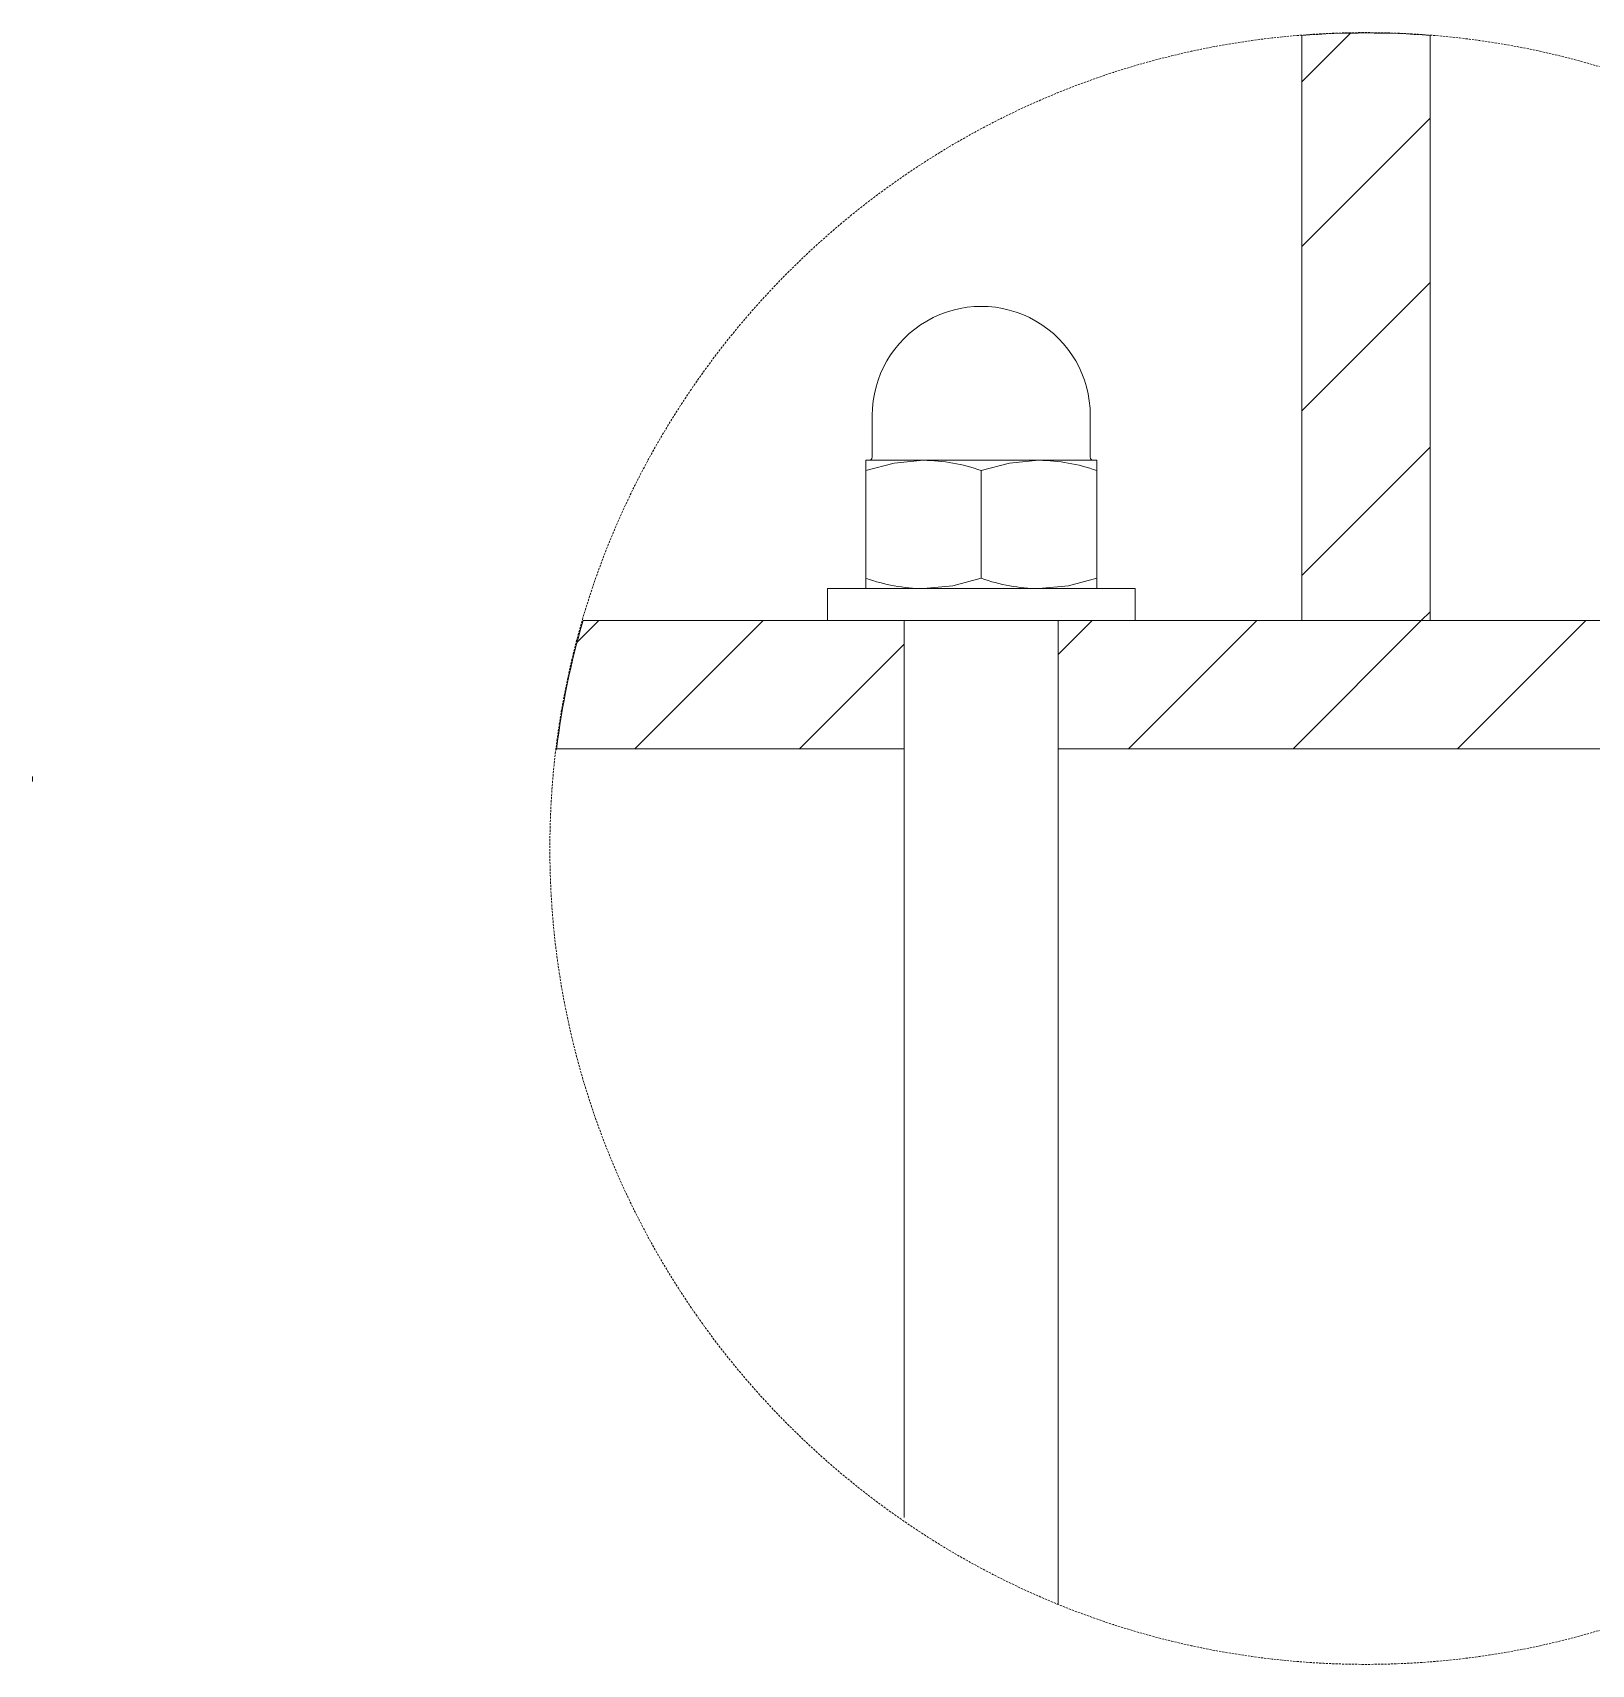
# Model space of a CAD drawing. Header units: millimetres. Extents: x 492 to 7139, y 278 to 5201.
# Drawn here: x 2261 to 3172, y 496 to 1450 of the extents above; entities that cross this region are included whole.
import ezdxf

# ---------------------------------------------------------------- set-up
doc = ezdxf.new("R2010")
doc.units = ezdxf.units.MM
doc.linetypes.add('HIDDEN', pattern=[1.905, 1.27, -0.635])
doc.layers.add('ZANO_R', color=7, linetype='Continuous', lineweight=0)
doc.layers.add('ZANO_R_przerywana', color=7, linetype='HIDDEN', lineweight=0)

msp = doc.modelspace()

# ---------------------------------------------------------------- linework, layer by layer
at = {"layer": 'ZANO_R'}
for p, q in [((3003.16, 1421.33), (3031.64, 1449.81)), ((3003.16, 1448.42), (3003.16, 1106.27)), ((3078.16, 1448.42), (3078.16, 1106.27)), ((3003.16, 1325.11), (3078.16, 1400.11)), ((3003.16, 1228.9), (3078.16, 1303.9)), ((2751.91, 1226.27), (2751.91, 1201.89)), ((2879.41, 1201.89), (2879.41, 1226.27)), ((3003.16, 1132.68), (3078.16, 1207.68)), ((2748.16, 1193.99), (2748.16, 1200.02)), ((2781.91, 1200.02), (2748.16, 1200.02)), ((2748.16, 1193.99), (2764.69, 1198.36)), ((2748.16, 1193.99), (2748.16, 1131.05)), ((2764.69, 1198.36), (2781.91, 1200.02)), ((2849.41, 1200.02), (2781.91, 1200.02)), ((2815.66, 1193.99), (2832.19, 1198.36)), ((2815.66, 1193.99), (2815.66, 1131.05)), ((2832.19, 1198.36), (2849.41, 1200.02)), ((2883.16, 1200.02), (2849.41, 1200.02)), ((2883.16, 1193.99), (2883.16, 1200.02)), ((2883.16, 1193.99), (2883.16, 1131.05)), ((2748.16, 1125.02), (2748.16, 1131.05)), ((2799.12, 1126.67), (2781.91, 1125.02)), ((2815.66, 1131.05), (2799.12, 1126.67)), ((2866.62, 1126.67), (2849.41, 1125.02)), ((2883.16, 1131.05), (2866.62, 1126.67)), ((2883.16, 1125.02), (2883.16, 1131.05)), ((2725.66, 1125.02), (2725.66, 1106.27)), ((2905.66, 1125.02), (2725.66, 1125.02)), ((2905.66, 1106.27), (2905.66, 1125.02)), ((3072.96, 1106.27), (3078.16, 1111.46)), ((2579.33, 1093.72), (2592.04, 1106.43)), ((2582.84, 1106.44), (2770.66, 1106.27)), ((2613.1, 1031.27), (2688.17, 1106.34)), ((2905.66, 1106.27), (2725.66, 1106.27)), ((2770.66, 1031.27), (2770.66, 1106.27)), ((2770.66, 1106.27), (2770.66, 593.68)), ((2860.66, 1031.27), (2860.66, 1106.27)), ((2860.66, 1106.27), (3220.66, 1106.27)), ((2860.66, 1106.27), (2860.66, 531.46)), ((2860.66, 1086.4), (2880.53, 1106.27)), ((2901.75, 1031.27), (2976.75, 1106.27)), ((2997.96, 1031.27), (3072.96, 1106.27)), ((3078.16, 1106.27), (3003.16, 1106.27)), ((3094.18, 1031.27), (3169.18, 1106.27)), ((2709.31, 1031.27), (2770.66, 1092.61)), ((2770.66, 1031.27), (2567.37, 1031.27)), ((3220.66, 1031.27), (2860.66, 1031.27)), ((2260.94, 1015.18), (2260.94, 1012.18)), ((2770.66, 630.97), (2770.66, 581.81))]:
    msp.add_line(p, q, dxfattribs=at)
for centre, radius, start, end in [((3040.66, 973.04), 476.86, 85.48959, 94.51041), ((2815.66, 1226.27), 63.75, 359.99973, 180.00027), ((2750.03, 1201.89), 1.88, 270.00294, 359.99024), ((2781.05, 1097.71), 102.32, 70.22696, 89.51677), ((2848.55, 1097.71), 102.32, 70.22696, 89.51677), ((2881.28, 1201.89), 1.88, 180.00976, 269.99706), ((2782.77, 1227.34), 102.32, 250.22793, 269.51626), ((2850.27, 1227.34), 102.32, 250.22793, 269.51626), ((3040.45, 973.04), 476.65, 163.74786, 173.01448)]:
    msp.add_arc(centre, radius, start, end, dxfattribs=at)
at = {"layer": 'ZANO_R_przerywana', "color": 1}
msp.add_circle((3040.45, 973.04), 477.06, dxfattribs=at)

doc.saveas('drawing.dxf')
